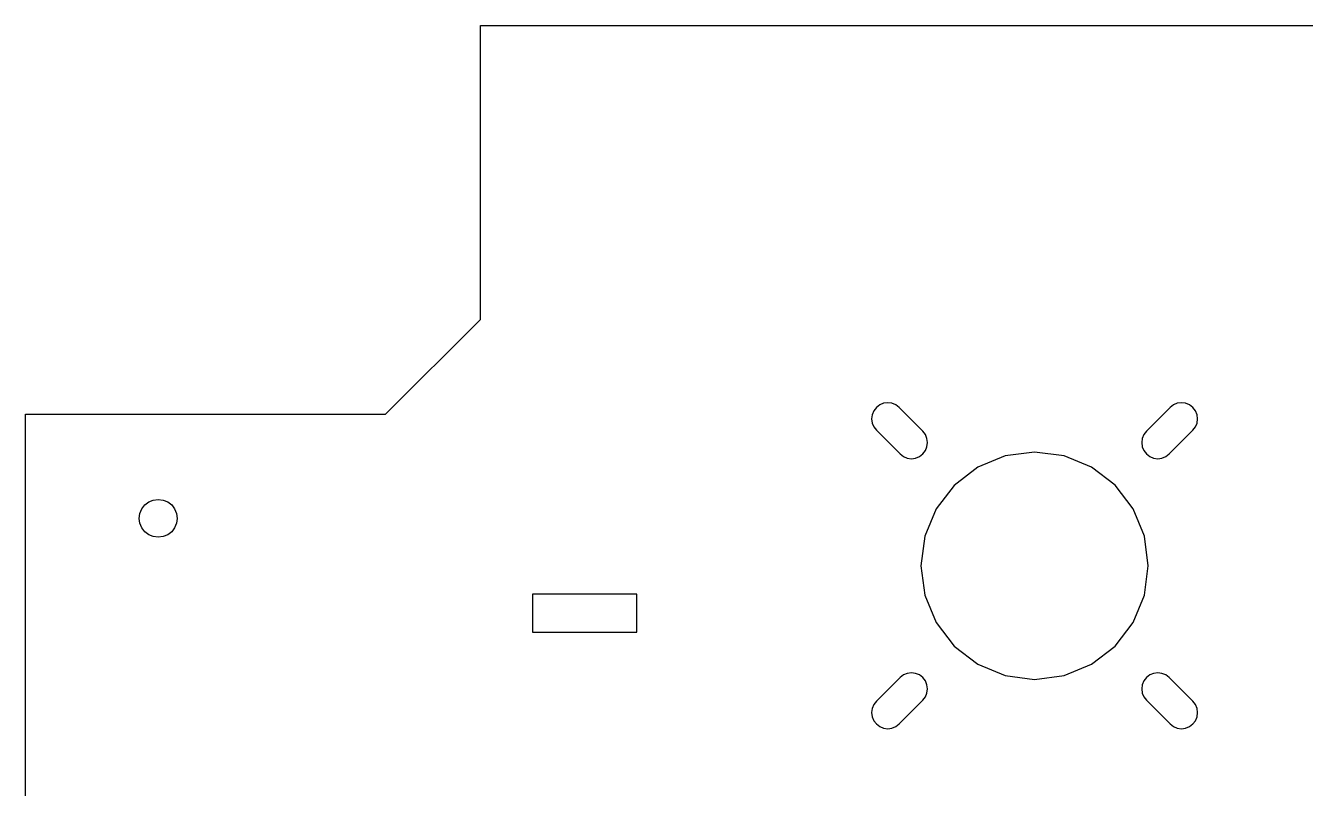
# Model space of a CAD drawing. Header units: metres. Extents: x 109 to 463, y 1313 to 1635.
# Drawn here: x 108.6 to 243.7, y 1554.3 to 1634.8 of the extents above; entities that cross this region are included whole.
import ezdxf

# ---------------------------------------------------------------- set-up
doc = ezdxf.new("R2010")
doc.units = ezdxf.units.M

msp = doc.modelspace()

# ---------------------------------------------------------------- linework, layer by layer
at = {"layer": 'GROUP0'}
for p, q in [((156.58, 1634.8, 0), (414.58, 1634.8, 0)), ((156.58, 1603.8, 0), (156.58, 1634.8, 0)), ((146.58, 1593.8, 0), (156.58, 1603.8, 0)), ((198.11, 1594.15, 0), (197.94, 1593.74, 0)), ((198.38, 1594.5, 0), (198.11, 1594.15, 0)), ((198.73, 1594.77, 0), (198.38, 1594.5, 0)), ((199.14, 1594.94, 0), (198.73, 1594.77, 0)), ((199.58, 1595, 0), (199.14, 1594.94, 0)), ((200.02, 1594.94, 0), (199.58, 1595, 0)), ((200.43, 1594.77, 0), (200.02, 1594.94, 0)), ((200.78, 1594.5, 0), (200.43, 1594.77, 0)), ((200.78, 1594.5, 0), (203.28, 1592, 0)), ((226.88, 1592, 0), (229.38, 1594.5, 0)), ((229.73, 1594.77, 0), (229.38, 1594.5, 0)), ((230.14, 1594.94, 0), (229.73, 1594.77, 0)), ((230.58, 1595, 0), (230.14, 1594.94, 0)), ((231.02, 1594.94, 0), (230.58, 1595, 0)), ((231.43, 1594.77, 0), (231.02, 1594.94, 0)), ((231.78, 1594.5, 0), (231.43, 1594.77, 0)), ((232.05, 1594.15, 0), (231.78, 1594.5, 0)), ((232.22, 1593.74, 0), (232.05, 1594.15, 0)), ((108.58, 1355.3, 0), (108.58, 1593.8, 0)), ((108.58, 1593.8, 0), (146.58, 1593.8, 0)), ((197.94, 1593.74, 0), (197.88, 1593.3, 0)), ((197.88, 1593.3, 0), (197.94, 1592.86, 0)), ((197.94, 1592.86, 0), (198.11, 1592.45, 0)), ((232.05, 1592.45, 0), (232.22, 1592.86, 0)), ((232.28, 1593.3, 0), (232.22, 1593.74, 0)), ((232.22, 1592.86, 0), (232.28, 1593.3, 0)), ((198.11, 1592.45, 0), (198.38, 1592.1, 0)), ((200.88, 1589.6, 0), (198.38, 1592.1, 0)), ((203.55, 1591.65, 0), (203.28, 1592, 0)), ((203.72, 1591.24, 0), (203.55, 1591.65, 0)), ((203.78, 1590.8, 0), (203.72, 1591.24, 0)), ((226.44, 1591.24, 0), (226.38, 1590.8, 0)), ((226.61, 1591.65, 0), (226.44, 1591.24, 0)), ((226.88, 1592, 0), (226.61, 1591.65, 0)), ((231.78, 1592.1, 0), (229.28, 1589.6, 0)), ((231.78, 1592.1, 0), (232.05, 1592.45, 0)), ((203.28, 1589.6, 0), (203.55, 1589.95, 0)), ((203.55, 1589.95, 0), (203.72, 1590.36, 0)), ((203.72, 1590.36, 0), (203.78, 1590.8, 0)), ((226.38, 1590.8, 0), (226.44, 1590.36, 0)), ((226.44, 1590.36, 0), (226.61, 1589.95, 0)), ((226.61, 1589.95, 0), (226.88, 1589.6, 0)), ((200.88, 1589.6, 0), (201.23, 1589.33, 0)), ((201.23, 1589.33, 0), (201.64, 1589.16, 0)), ((201.64, 1589.16, 0), (202.08, 1589.1, 0)), ((202.08, 1589.1, 0), (202.52, 1589.16, 0)), ((202.52, 1589.16, 0), (202.93, 1589.33, 0)), ((202.93, 1589.33, 0), (203.28, 1589.6, 0)), ((211.98, 1589.39, 0), (209.08, 1588.19, 0)), ((215.08, 1589.8, 0), (211.98, 1589.39, 0)), ((218.19, 1589.39, 0), (215.08, 1589.8, 0)), ((221.08, 1588.19, 0), (218.19, 1589.39, 0)), ((226.88, 1589.6, 0), (227.23, 1589.33, 0)), ((227.23, 1589.33, 0), (227.64, 1589.16, 0)), ((227.64, 1589.16, 0), (228.08, 1589.1, 0)), ((228.08, 1589.1, 0), (228.52, 1589.16, 0)), ((228.52, 1589.16, 0), (228.93, 1589.33, 0)), ((228.93, 1589.33, 0), (229.28, 1589.6, 0)), ((209.08, 1588.19, 0), (206.6, 1586.28, 0)), ((223.57, 1586.29, 0), (221.08, 1588.19, 0)), ((206.6, 1586.28, 0), (204.69, 1583.8, 0)), ((225.47, 1583.8, 0), (223.57, 1586.29, 0)), ((121.17, 1584.22, 0), (121.58, 1584.53, 0)), ((121.58, 1584.53, 0), (122.06, 1584.73, 0)), ((122.06, 1584.73, 0), (122.58, 1584.8, 0)), ((122.58, 1584.8, 0), (123.1, 1584.73, 0)), ((123.1, 1584.73, 0), (123.58, 1584.53, 0)), ((123.58, 1584.53, 0), (124, 1584.22, 0)), ((120.58, 1582.8, 0), (120.65, 1583.32, 0)), ((120.65, 1583.32, 0), (120.85, 1583.8, 0)), ((120.85, 1583.8, 0), (121.17, 1584.22, 0)), ((124, 1584.22, 0), (124.31, 1583.8, 0)), ((124.31, 1583.8, 0), (124.51, 1583.32, 0)), ((124.51, 1583.32, 0), (124.58, 1582.8, 0)), ((204.69, 1583.8, 0), (203.49, 1580.91, 0)), ((226.67, 1580.91, 0), (225.47, 1583.8, 0)), ((120.65, 1582.28, 0), (120.58, 1582.8, 0)), ((120.85, 1581.8, 0), (120.65, 1582.28, 0)), ((121.17, 1581.39, 0), (120.85, 1581.8, 0)), ((124.31, 1581.8, 0), (124, 1581.39, 0)), ((124.51, 1582.28, 0), (124.31, 1581.8, 0)), ((124.58, 1582.8, 0), (124.51, 1582.28, 0)), ((121.58, 1581.07, 0), (121.17, 1581.39, 0)), ((122.06, 1580.87, 0), (121.58, 1581.07, 0)), ((122.58, 1580.8, 0), (122.06, 1580.87, 0)), ((123.1, 1580.87, 0), (122.58, 1580.8, 0)), ((123.58, 1581.07, 0), (123.1, 1580.87, 0)), ((124, 1581.39, 0), (123.58, 1581.07, 0)), ((203.49, 1580.91, 0), (203.08, 1577.8, 0)), ((227.08, 1577.8, 0), (226.67, 1580.91, 0)), ((203.08, 1577.8, 0), (203.49, 1574.69, 0)), ((226.67, 1574.69, 0), (227.08, 1577.8, 0)), ((173.08, 1574.8, 0), (162.08, 1574.8, 0)), ((162.08, 1574.8, 0), (162.08, 1570.8, 0)), ((173.08, 1570.8, 0), (173.08, 1574.8, 0)), ((203.49, 1574.69, 0), (204.69, 1571.8, 0)), ((225.47, 1571.8, 0), (226.67, 1574.69, 0)), ((204.69, 1571.8, 0), (206.6, 1569.31, 0)), ((223.57, 1569.31, 0), (225.47, 1571.8, 0)), ((162.08, 1570.8, 0), (173.08, 1570.8, 0)), ((206.6, 1569.31, 0), (209.08, 1567.41, 0)), ((221.08, 1567.41, 0), (223.57, 1569.31, 0)), ((209.08, 1567.41, 0), (211.98, 1566.21, 0)), ((218.19, 1566.21, 0), (221.08, 1567.41, 0)), ((198.38, 1563.5, 0), (200.88, 1566, 0)), ((201.23, 1566.27, 0), (200.88, 1566, 0)), ((201.64, 1566.44, 0), (201.23, 1566.27, 0)), ((202.08, 1566.5, 0), (201.64, 1566.44, 0)), ((202.52, 1566.44, 0), (202.08, 1566.5, 0)), ((202.93, 1566.27, 0), (202.52, 1566.44, 0)), ((203.28, 1566, 0), (202.93, 1566.27, 0)), ((203.55, 1565.65, 0), (203.28, 1566, 0)), ((203.72, 1565.24, 0), (203.55, 1565.65, 0)), ((211.98, 1566.21, 0), (215.08, 1565.8, 0)), ((215.08, 1565.8, 0), (218.19, 1566.21, 0)), ((226.61, 1565.65, 0), (226.44, 1565.24, 0)), ((226.88, 1566, 0), (226.61, 1565.65, 0)), ((227.23, 1566.27, 0), (226.88, 1566, 0)), ((227.64, 1566.44, 0), (227.23, 1566.27, 0)), ((228.08, 1566.5, 0), (227.64, 1566.44, 0)), ((228.52, 1566.44, 0), (228.08, 1566.5, 0)), ((228.93, 1566.27, 0), (228.52, 1566.44, 0)), ((229.28, 1566, 0), (228.93, 1566.27, 0)), ((229.28, 1566, 0), (231.78, 1563.5, 0)), ((203.55, 1563.95, 0), (203.72, 1564.36, 0)), ((203.78, 1564.8, 0), (203.72, 1565.24, 0)), ((203.72, 1564.36, 0), (203.78, 1564.8, 0)), ((226.44, 1565.24, 0), (226.38, 1564.8, 0)), ((226.38, 1564.8, 0), (226.44, 1564.36, 0)), ((226.44, 1564.36, 0), (226.61, 1563.95, 0)), ((198.11, 1563.15, 0), (197.94, 1562.74, 0)), ((198.38, 1563.5, 0), (198.11, 1563.15, 0)), ((203.28, 1563.6, 0), (200.78, 1561.1, 0)), ((203.28, 1563.6, 0), (203.55, 1563.95, 0)), ((226.61, 1563.95, 0), (226.88, 1563.6, 0)), ((229.38, 1561.1, 0), (226.88, 1563.6, 0)), ((232.05, 1563.15, 0), (231.78, 1563.5, 0)), ((232.22, 1562.74, 0), (232.05, 1563.15, 0)), ((197.94, 1562.74, 0), (197.88, 1562.3, 0)), ((197.88, 1562.3, 0), (197.94, 1561.86, 0)), ((197.94, 1561.86, 0), (198.11, 1561.45, 0)), ((232.05, 1561.45, 0), (232.22, 1561.86, 0)), ((232.28, 1562.3, 0), (232.22, 1562.74, 0)), ((232.22, 1561.86, 0), (232.28, 1562.3, 0)), ((198.11, 1561.45, 0), (198.38, 1561.1, 0)), ((198.38, 1561.1, 0), (198.73, 1560.83, 0)), ((198.73, 1560.83, 0), (199.14, 1560.66, 0)), ((199.14, 1560.66, 0), (199.58, 1560.6, 0)), ((199.58, 1560.6, 0), (200.02, 1560.66, 0)), ((200.02, 1560.66, 0), (200.43, 1560.83, 0)), ((200.43, 1560.83, 0), (200.78, 1561.1, 0)), ((229.38, 1561.1, 0), (229.73, 1560.83, 0)), ((229.73, 1560.83, 0), (230.14, 1560.66, 0)), ((230.14, 1560.66, 0), (230.58, 1560.6, 0)), ((230.58, 1560.6, 0), (231.02, 1560.66, 0)), ((231.02, 1560.66, 0), (231.43, 1560.83, 0)), ((231.43, 1560.83, 0), (231.78, 1561.1, 0)), ((231.78, 1561.1, 0), (232.05, 1561.45, 0))]:
    msp.add_line(p, q, dxfattribs=at)

doc.saveas('drawing.dxf')
